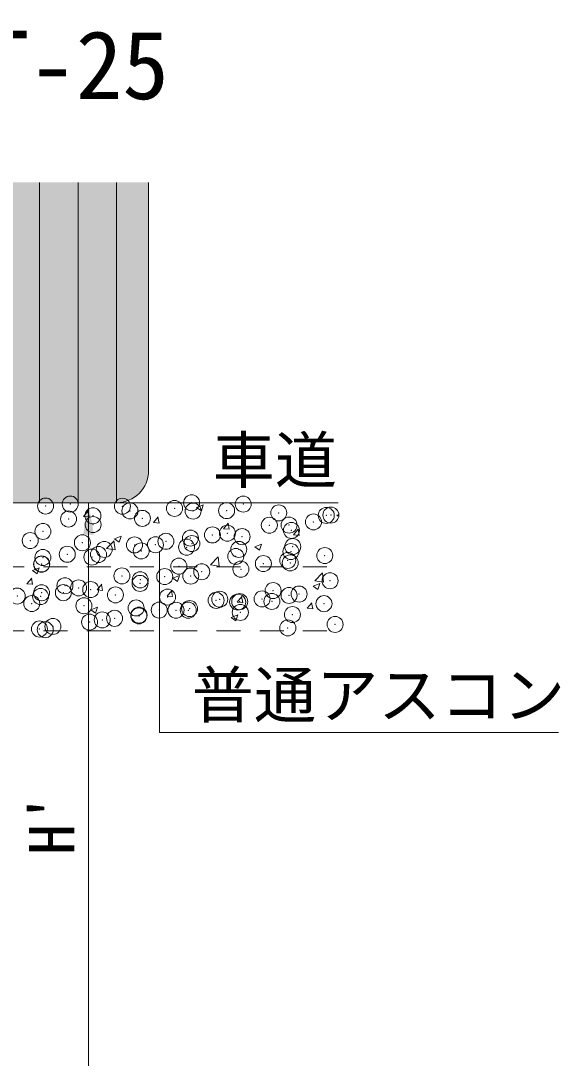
# Model space of a CAD drawing. Units: millimetres, scale not verified. Extents: x 14445 to 39803, y 612 to 10010.
# Drawn here: x 27034 to 27455, y 6019 to 6828 of the extents above; entities that cross this region are included whole.
import ezdxf
from ezdxf.enums import TextEntityAlignment as Align

# ---------------------------------------------------------------- set-up
doc = ezdxf.new("R2010")
doc.units = ezdxf.units.MM
doc.header["$LTSCALE"] = 25
doc.header["$PDMODE"] = 32
doc.header["$PDSIZE"] = 12.5
doc.linetypes.add('USER3', pattern=[1.35, 0.75, -0.6])
for name, color, linetype, lineweight in [('ハッチング', 7, 'Continuous', 5), ('基礎', 7, 'Continuous', 13), ('寸法線', 7, 'Continuous', 13), ('引出線', 4, 'Continuous', 13)]:
    doc.layers.add(name, color=color, linetype=linetype, lineweight=lineweight)
doc.layers.add('文字', color=7, linetype='Continuous')
doc.styles.add('ＭＳ ゴシック', font='')
doc.styles.get('ＭＳ ゴシック').set_extended_font_data('MS Gothic')

# ---------------------------------------------------------------- blocks, each defined once
blk = doc.blocks.new('filled_arrow')
at = {"color": 0, "linetype": 'Continuous', "lineweight": -2}
blk.add_solid([(7.5, 1.25), (0, 0), (7.5, -1.25)], dxfattribs=at)

msp = doc.modelspace()

# ---------------------------------------------------------------- hatches: boundary and pattern name
at = {"layer": 'ハッチング'}
msp.add_hatch(color=256, dxfattribs=at).paths.add_polyline_path([(26993.37, 6702.36), (26993.37, 6477.36, 0.41421), (27018.37, 6452.36), (27108.37, 6452.36, 0.41421), (27133.37, 6477.36), (27133.37, 6702.36)])

# ---------------------------------------------------------------- linework, layer by layer
for p, q in [((27064.85, 6452.36), (27065.07, 6452.21)), ((27065.07, 6452.21), (27065.12, 6452.36)), ((27082.6, 6441.65), (27086.27, 6446.03)), ((27086.96, 6441.22), (27086.08, 6445.99)), ((27170.79, 6448.67), (27174.58, 6446.11)), ((27170.81, 6448.71), (27176.14, 6450.76)), ((27174.58, 6446.11), (27176.12, 6450.72)), ((27082.6, 6441.65), (27087.15, 6441.25)), ((27137.25, 6436.87), (27140.92, 6441.25)), ((27137.25, 6436.87), (27141.81, 6436.47)), ((27141.62, 6436.43), (27140.73, 6441.21)), ((27280.3, 6442.56), (27281.37, 6441.84)), ((27280.32, 6442.61), (27281.37, 6443.01)), ((27191.91, 6432.09), (27195.58, 6436.47)), ((27191.91, 6432.09), (27196.46, 6431.69)), ((27196.27, 6431.65), (27195.39, 6436.43)), ((27246.56, 6427.31), (27250.24, 6431.69)), ((27250.93, 6426.87), (27250.04, 6431.65)), ((27100.49, 6416.58), (27106.42, 6422.76)), ((27107.22, 6415.52), (27106.38, 6422.76)), ((27106.76, 6424.09), (27110.55, 6421.53)), ((27106.78, 6424.13), (27112.12, 6426.18)), ((27110.55, 6421.53), (27112.1, 6426.14)), ((27246.56, 6427.31), (27251.12, 6426.91)), ((27100.46, 6416.64), (27107.23, 6415.59)), ((27216.27, 6417.99), (27220.06, 6415.43)), ((27216.29, 6418.03), (27221.63, 6420.08)), ((27220.06, 6415.43), (27221.61, 6420.04)), ((27181.81, 6403.96), (27187.75, 6410.15)), ((27188.55, 6402.91), (27187.7, 6410.14)), ((27042.74, 6399.51), (27046.53, 6396.96)), ((27042.76, 6399.56), (27048.09, 6401.6)), ((27046.53, 6396.96), (27048.07, 6401.56)), ((27181.78, 6404.03), (27188.56, 6402.98)), ((27263.13, 6391.35), (27269.07, 6397.54)), ((27269.87, 6390.29), (27269.03, 6397.53)), ((27038.51, 6389.12), (27042.19, 6393.5)), ((27038.51, 6389.11), (27043.07, 6388.72)), ((27042.88, 6388.68), (27042, 6393.46)), ((27093.17, 6384.34), (27096.84, 6388.71)), ((27097.53, 6383.9), (27096.65, 6388.68)), ((27152.25, 6393.41), (27156.04, 6390.85)), ((27152.27, 6393.45), (27157.6, 6395.5)), ((27156.04, 6390.86), (27157.58, 6395.46)), ((27261.78, 6387.35), (27267.11, 6389.4)), ((27263.1, 6391.42), (27269.88, 6390.36)), ((27265.54, 6384.75), (27267.09, 6389.36)), ((27093.17, 6384.33), (27097.72, 6383.93)), ((27147.82, 6379.55), (27151.5, 6383.93)), ((27152.19, 6379.12), (27151.31, 6383.89)), ((27261.76, 6387.31), (27265.55, 6384.75)), ((27147.82, 6379.55), (27152.38, 6379.15)), ((27202.48, 6374.77), (27206.15, 6379.15)), ((27202.48, 6374.77), (27207.03, 6374.37)), ((27206.84, 6374.34), (27205.96, 6379.11)), ((27257.13, 6369.99), (27260.81, 6374.37)), ((27261.5, 6369.55), (27260.62, 6374.33)), ((27088.22, 6368.83), (27092.01, 6366.28)), ((27088.24, 6368.88), (27093.58, 6370.92)), ((27092.01, 6366.28), (27093.56, 6370.88)), ((27197.75, 6362.77), (27203.09, 6364.82)), ((27201.52, 6360.18), (27203.06, 6364.78)), ((27257.13, 6369.99), (27261.69, 6369.59)), ((27197.73, 6362.73), (27201.52, 6360.17))]:
    msp.add_line(p, q, dxfattribs=at)
for p in [(27053.02, 6449.8), (27072.28, 6451.35), (27112.96, 6449.63), (27153.63, 6447.91), (27167, 6452.32), (27207.28, 6451.26), (27070.94, 6439.67), (27090.01, 6442.18), (27118.87, 6445.98), (27128.58, 6440.18), (27168.16, 6445.89), (27194.31, 6446.19), (27234.99, 6444.47), (27272.07, 6442.48), (27275.66, 6442.75), (27090.09, 6435.3), (27227.63, 6434.85), (27243.01, 6434.91), (27244.84, 6430.77), (27262.09, 6437.42), (27041.05, 6422.85), (27050.97, 6429.93), (27146.95, 6422.26), (27166.03, 6424.78), (27183.19, 6427.22), (27194.89, 6428.57), (27206.35, 6425.89), (27081.73, 6421.13), (27098.83, 6415.93), (27122.41, 6419.41), (27127.65, 6414.81), (27138.76, 6419.59), (27163.08, 6417.69), (27167.23, 6420.52), (27203.76, 6415.98), (27244.44, 6414.26), (27245.89, 6418.12), (27050.89, 6409.62), (27069.97, 6412.13), (27089.16, 6409.93), (27094.32, 6411.97), (27201.45, 6410.49), (27242.04, 6407.37), (27270.9, 6411.17), (27049.88, 6404.34), (27050.04, 6404.57), (27157.01, 6402.86), (27174.84, 6398.52), (27205.43, 6400.52), (27222.96, 6404.86), (27243.92, 6405.4), (27112.58, 6395.24), (27126.9, 6392.21), (27145.98, 6394.72), (27166.3, 6395.16), (27274.99, 6391.45), (27049.92, 6382.07), (27066.89, 6382.19), (27068.14, 6387.61), (27078.78, 6385.87), (27088.24, 6384.57), (27126.73, 6389.44), (27230.55, 6383.83), (27030.85, 6379.56), (27049.11, 6379.2), (27107.57, 6380.47), (27148.24, 6378.76), (27186.12, 6376.2), (27188.92, 6377.04), (27202.92, 6374.8), (27204.5, 6375.16), (27221.99, 6377.31), (27229.6, 6375.32), (27242.99, 6380.03), (27250.85, 6381.11), (27042.28, 6373.68), (27082.96, 6371.96), (27123.63, 6370.24), (27141.68, 6368.57), (27154.79, 6368.47), (27164.31, 6368.52), (27165.38, 6369.79), (27204.99, 6366.8), (27270.28, 6373.6), (27087.31, 6359.2), (27097.24, 6360.94), (27106.86, 6362.16), (27125.8, 6364.08), (27125.93, 6364.67), (27245.67, 6365.08), (27048.19, 6353.83), (27052.8, 6353.31), (27058.73, 6355.82), (27242.06, 6354.67), (27278.93, 6357.39)]:
    msp.add_point(p, dxfattribs=at)
at = {"layer": '基礎', "lineweight": 5}
for p, q in [((27048.37, 6702.36), (27048.37, 6452.36)), ((27078.37, 6702.36), (27078.37, 6452.36)), ((27108.37, 6452.36), (27108.37, 6702.36))]:
    msp.add_line(p, q, dxfattribs=at)
at = {"layer": '基礎', "lineweight": 9}
for p, q in [((27133.37, 6702.36), (27133.37, 6477.36)), ((27108.37, 6452.36), (27018.37, 6452.36))]:
    msp.add_line(p, q, dxfattribs=at)
at = {"layer": '基礎'}
msp.add_line((26740.87, 6452.36), (27281.37, 6452.36), dxfattribs=at)
at = {"layer": '基礎', "linetype": 'USER3'}
for p, q in [((26781.37, 6402.36), (27281.37, 6402.36)), ((26781.37, 6352.36), (27281.37, 6352.36))]:
    msp.add_line(p, q, dxfattribs=at)
at = {"layer": '基礎', "lineweight": 9}
msp.add_arc((27108.37, 6477.36), 25, 270, 0, dxfattribs=at)
at = {"layer": '寸法線'}
for p in [(26765.87, 6452.36), (27086.51, 5951.17)]:
    msp.add_line(p, (27086.51, 6452.36), dxfattribs=at)
at = {"layer": '引出線'}
msp.add_lwpolyline([(27142.03, 6414.42), (27142.03, 6273.06), (27453.33, 6273.06)], dxfattribs=at)

# ---------------------------------------------------------------- block references
at = {"layer": '寸法線', "xscale": 3.33, "yscale": 3.33, "rotation": 270}
msp.add_blockref('filled_arrow', (27086.51, 6452.36), dxfattribs=at)
at = {"layer": '引出線', "xscale": 0.133, "yscale": 0.133, "rotation": 270}
msp.add_blockref('filled_arrow', (27142.03, 6414.42), dxfattribs=at)

# ---------------------------------------------------------------- texts
at = {"layer": '寸法線', "style": 'ＭＳ ゴシック'}
msp.add_text("H'", height=35.6, rotation=90, dxfattribs=at).set_placement((27057.76, 6201.77), align=Align.MIDDLE_CENTER)
at = {"layer": '引出線', "style": 'ＭＳ ゴシック'}
msp.add_text('普通アスコン', height=35.6, dxfattribs=at).set_placement((27167.03, 6320.15), align=Align.TOP_LEFT)
at = {"layer": '文字', "style": 'ＭＳ ゴシック'}
msp.add_text('縦断 T-25', height=53.4, dxfattribs=at).set_placement((26821.97, 6820.71), align=Align.TOP_LEFT)
msp.add_text('車道', height=35.6, dxfattribs=at).set_placement((27231.89, 6485.65), align=Align.MIDDLE_CENTER)

doc.saveas('drawing.dxf')
